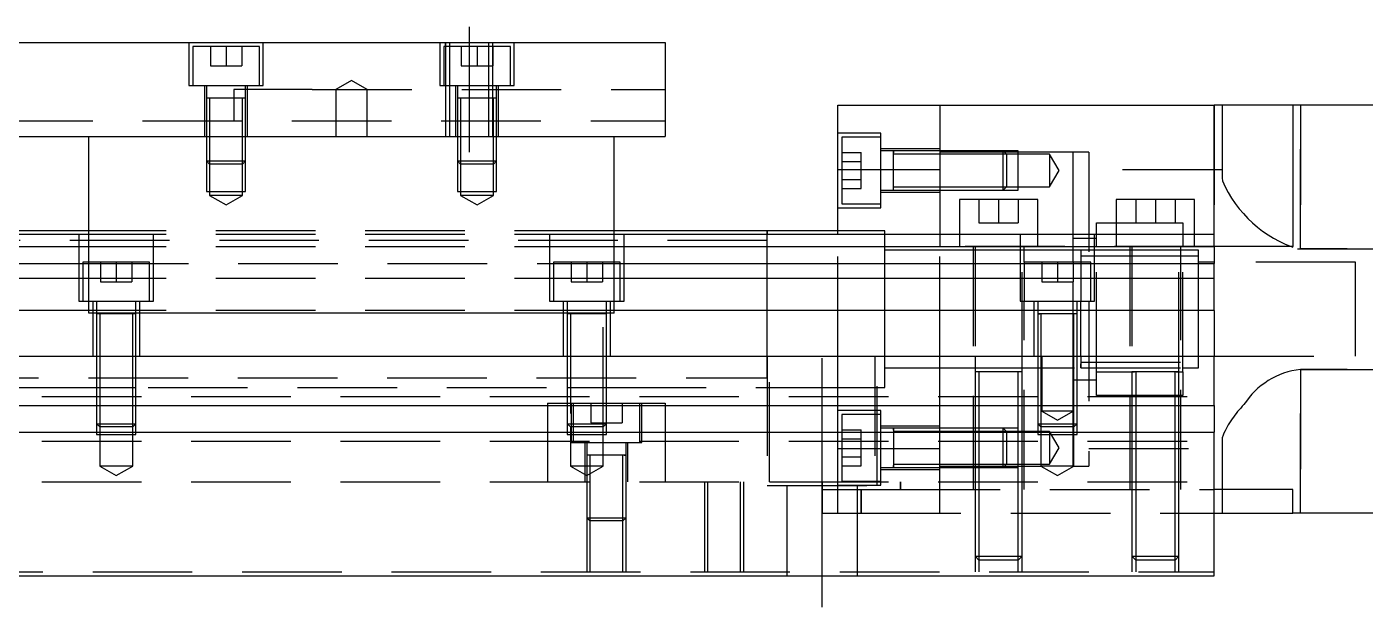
# Model space of a CAD drawing. Extents: x -20 to 570, y -286 to 102.
# Drawn here: x 188.6 to 359.2, y -243 to -169 of the extents above; entities that cross this region are included whole.
import ezdxf

# ---------------------------------------------------------------- set-up
doc = ezdxf.new("R2010")
doc.units = 0
doc.linetypes.add('CENTER', pattern=[50.8, 31.75, -6.35, 6.35, -6.35])
doc.linetypes.add('DASHED', pattern=[19.05, 12.7, -6.35])
doc.layers.get('0').update_dxf_attribs({"linetype": 'CONTINUOUS'})
doc.layers.add('CENTER', color=1, linetype='CENTER')

msp = doc.modelspace()

# ---------------------------------------------------------------- linework, layer by layer
at = {"color": 7, "linetype": 'CONTINUOUS'}
for p, q in [((70, -170.98), (270, -170.98)), ((270, -170.98), (270, -182.98)), ((292, -187.19658), (292, -178.98)), ((292, -178.98), (305, -178.98)), ((305, -178.98), (340, -178.98)), ((305, -178.98), (305, -195.48)), ((340, -195.48), (340, -178.98)), ((350, -178.98), (340, -178.98)), ((350, -178.98), (350, -196.98)), ((386, -178.98), (350, -178.98)), ((70, -182.98), (270, -182.98)), ((196.5, -205.48), (196.5, -182.98)), ((263.5, -205.48), (263.5, -182.98)), ((299.1, -184.802326), (299.1, -184.803182)), ((292, -187.19658), (305, -187.19658)), ((292, -195.48), (292, -187.19658)), ((317.5, -190.98), (307.5, -190.98)), ((307.5, -190.98), (307.5, -195.48)), ((317.5, -195.48), (317.5, -190.98)), ((337.5, -190.98), (327.5, -190.98)), ((327.5, -190.98), (327.5, -195.48)), ((337.5, -195.48), (337.5, -190.98)), ((196.5, -195.48), (143.5, -195.48)), ((196.5, -194.98), (185, -194.98)), ((283, -194.98), (263.5, -194.98)), ((340, -195.48), (263.5, -195.48)), ((283, -194.98), (282.995, -194.98)), ((283, -194.979994), (283, -195.48)), ((283, -194.980502), (283, -194.98)), ((283.005, -194.98), (283, -194.98)), ((292, -194.98), (283, -194.98)), ((283, -195.477168), (283, -194.980502)), ((340, -197.019608), (340, -195.48)), ((196.5, -197.019608), (143.5, -197.019608)), ((340, -197.019608), (263.5, -197.019608)), ((350, -196.98), (340, -196.98)), ((340, -197.019608), (340, -199.140392)), ((143.5, -199.140392), (196.5, -199.140392)), ((263.5, -199.140392), (340, -199.140392)), ((340, -201.050532), (340, -199.140392)), ((196.5, -201.050532), (143.5, -201.050532)), ((340, -201.050532), (263.5, -201.050532)), ((340, -205.161934), (340, -201.050532)), ((196.5, -205.161934), (143.5, -205.161934)), ((263.5, -205.48), (196.5, -205.48)), ((340, -205.161934), (263.5, -205.161934)), ((340, -205.161934), (340, -210.98)), ((0, -210.98), (340, -210.98)), ((340, -217.28), (340, -210.98)), ((335.500006, -212.98), (329.499994, -212.98)), ((330, -212.98), (330, -220.68)), ((335, -220.68), (335, -212.98)), ((0, -217.28), (340, -217.28)), ((340, -217.28), (340, -220.68)), ((0, -220.68), (340, -220.68)), ((299.1, -220.157664), (299.1, -220.55767)), ((299.1, -220.55767), (299.1, -220.68)), ((330, -220.68), (330, -227.97998)), ((335, -227.97998), (335, -220.68)), ((340, -238.98), (340, -220.68)), ((299.1, -222.515624), (299.1, -222.799714)), ((299.1, -224.75767), (299.1, -225.157674)), ((330, -227.98), (330, -236.98)), ((335, -236.98), (335, -227.98)), ((350, -227.98), (340, -227.98)), ((350, -230.98), (350, -227.98)), ((340, -230.98), (350, -230.98)), ((386, -230.98), (350, -230.98)), ((0, -238.98), (340, -238.98))]:
    msp.add_line(p, q, dxfattribs=at)
at = {"color": 3, "linetype": 'DASHED'}
for p, q in [((209.25, -170.98), (209.25, -176.48)), ((218.25, -171.48), (209.75, -171.48)), ((209.75, -171.48), (209.75, -176.48)), ((212, -171.48), (212, -173.98)), ((214, -171.48), (214, -173.98)), ((216, -171.48), (216, -173.98)), ((218.25, -176.48), (218.25, -171.48)), ((218.75, -176.48), (218.75, -170.98)), ((241.25, -170.98), (241.25, -176.48)), ((250.25, -171.48), (241.75, -171.48)), ((241.75, -171.48), (241.75, -176.48)), ((241.999994, -171.48), (241.999994, -170.98)), ((242.000006, -170.98), (242.000006, -182.98)), ((242.5, -170.98), (242.5, -182.98)), ((244, -171.48), (244, -173.98)), ((246, -171.48), (246, -173.98)), ((247.5, -182.98), (247.5, -170.98)), ((247.999994, -182.98), (247.999994, -170.98)), ((248, -171.48), (248, -173.98)), ((250.25, -176.48), (250.25, -171.48)), ((250.75, -176.48), (250.75, -170.98)), ((212, -173.98), (214, -173.98)), ((214, -173.98), (216, -173.98)), ((244, -173.98), (246, -173.98)), ((246, -173.98), (248, -173.98)), ((209.25, -176.48), (218.75, -176.48)), ((211.25, -176.48), (211.25, -182.98)), ((211.5, -176.48), (211.5, -178.08)), ((215, -176.98), (215, -180.98)), ((225, -176.98), (215, -176.98)), ((216.5, -178.08), (216.5, -176.48)), ((216.75, -182.98), (216.75, -176.48)), ((225, -176.98), (270, -176.98)), ((230, -175.8253), (228, -176.98)), ((228, -176.98), (230, -176.98)), ((228, -176.98), (228, -182.98)), ((232, -176.98), (230, -175.8253)), ((230, -176.98), (232, -176.98)), ((232, -182.98), (232, -176.98)), ((241.25, -176.48), (250.75, -176.48)), ((243.25, -176.48), (243.25, -182.98)), ((243.5, -176.48), (243.5, -178.08)), ((248.5, -178.08), (248.5, -176.48)), ((248.75, -182.98), (248.75, -176.48)), ((211.5, -178.075), (211.5, -178.08)), ((216.5, -178.08), (211.5, -178.08)), ((211.5, -178.08), (211.5, -178.085)), ((211.5, -178.08), (211.5, -182.97998)), ((211.9, -178.08), (211.9, -186.48)), ((216.1, -186.48), (216.1, -178.08)), ((216.5, -178.08), (216.5, -178.075)), ((216.5, -178.085), (216.5, -178.08)), ((216.5, -182.97998), (216.5, -178.08)), ((243.5, -178.075), (243.5, -178.08)), ((248.5, -178.08), (243.5, -178.08)), ((243.5, -178.08), (243.5, -182.97998)), ((243.5, -178.08), (243.5, -178.085)), ((243.9, -178.08), (243.9, -186.48)), ((248.1, -186.48), (248.1, -178.08)), ((248.5, -178.08), (248.5, -178.075)), ((248.5, -182.97998), (248.5, -178.08)), ((248.5, -178.085), (248.5, -178.08)), ((340, -178.98), (340, -195.48)), ((341, -178.98), (341, -188.274836)), ((351, -197.294786), (351, -178.98)), ((351, -178.98), (351, -197.294786)), ((70, -180.98), (270, -180.98)), ((297.5, -182.55233), (292, -182.55233)), ((297.5, -187.30233), (297.5, -182.55233)), ((211.5, -182.98), (211.5, -186.08)), ((211.500006, -182.98), (211.500006, -186.080006)), ((216.499994, -186.080006), (216.499994, -182.98)), ((216.5, -186.08), (216.5, -182.98)), ((243.5, -182.98), (243.5, -186.08)), ((243.500006, -182.98), (243.500006, -186.080006)), ((248.499994, -186.080006), (248.499994, -182.98)), ((248.5, -186.08), (248.5, -182.98)), ((292.5, -183.05233), (292.5, -187.30233)), ((297.5, -183.05233), (292.5, -183.05233)), ((292.5, -184.99293), (295, -184.99293)), ((295, -186.14763), (295, -184.99293)), ((305, -184.55233), (297.5, -184.55233)), ((299.105, -184.80233), (297.5, -184.80233)), ((304.99998, -184.80233), (299.095, -184.80233)), ((299.1, -184.80233), (299.1, -185.05978)), ((299.1, -189.80233), (299.1, -184.80233)), ((304.99998, -185.20233), (299.1, -185.20233)), ((313.1, -184.80233), (305, -184.80233)), ((313.100006, -184.802336), (305, -184.802336)), ((313.27767, -184.98), (305, -184.98)), ((313.5, -185.20233), (305, -185.20233)), ((313.1, -187.30233), (313.1, -184.80233)), ((313.5, -185.20233), (313.1, -184.80233)), ((315, -184.802336), (313.10002, -184.802336)), ((322, -184.98), (313.27767, -184.98)), ((313.5, -185.20233), (313.5, -187.30233)), ((315, -185.20233), (313.50002, -185.20233)), ((315, -189.802326), (315, -184.802336)), ((319, -185.20233), (315, -185.20233)), ((319, -185.20233), (319, -187.30233)), ((320.212436, -187.30233), (319, -185.20233)), ((322, -195.48), (322, -184.98)), ((324, -184.98), (322, -184.98)), ((324, -184.98), (324, -224.98)), ((211.5, -186.08), (216.5, -186.08)), ((211.5, -186.08), (211.9, -186.48)), ((211.500006, -186.08002), (211.500006, -189.98)), ((216.1, -186.48), (211.9, -186.48)), ((211.9, -186.48002), (211.9, -189.98)), ((216.1, -186.48), (216.5, -186.08)), ((216.1, -189.98), (216.1, -186.48002)), ((216.499994, -189.98), (216.499994, -186.08002)), ((243.5, -186.08), (248.5, -186.08)), ((243.5, -186.08), (243.9, -186.48)), ((243.500006, -186.08002), (243.500006, -189.98)), ((248.1, -186.48), (243.9, -186.48)), ((243.9, -186.48002), (243.9, -189.98)), ((248.1, -186.48), (248.5, -186.08)), ((248.1, -189.98), (248.1, -186.48002)), ((248.499994, -189.98), (248.499994, -186.08002)), ((292.5, -186.14763), (295, -186.14763)), ((292.5, -187.30233), (292.5, -191.55233)), ((295, -188.457032), (295, -186.14763)), ((297.5, -192.05233), (297.5, -187.30233)), ((313.1, -189.80233), (313.1, -187.30233)), ((313.5, -187.30233), (313.5, -189.40233)), ((319, -187.30233), (319, -189.40233)), ((319, -189.40233), (320.212436, -187.30233)), ((341, -187.23), (324, -187.23)), ((292.5, -188.457032), (295, -188.457032)), ((295, -189.611732), (295, -188.457032)), ((299.1, -189.40233), (304.99998, -189.40233)), ((305, -189.40233), (313.5, -189.40233)), ((313.1, -189.80233), (313.5, -189.40233)), ((313.50002, -189.40233), (315, -189.40233)), ((315, -189.40233), (319, -189.40233)), ((341, -188.274836), (341.035862, -188.603408)), ((211.500006, -189.98), (216.499994, -189.98)), ((211.9, -189.98), (211.9, -190.48)), ((216.1, -190.48), (211.9, -190.48)), ((211.9, -190.48), (214, -191.692436)), ((214, -191.692436), (216.1, -190.48)), ((216.1, -190.48), (216.1, -189.98)), ((243.500006, -189.98), (248.499994, -189.98)), ((243.9, -189.98), (243.9, -190.48)), ((248.1, -190.48), (243.9, -190.48)), ((243.9, -190.48), (246, -191.692436)), ((246, -191.692436), (248.1, -190.48)), ((248.1, -190.48), (248.1, -189.98)), ((292.5, -189.611732), (295, -189.611732)), ((297.5, -189.80233), (299.105, -189.80233)), ((297.5, -190.05233), (305, -190.05233)), ((299.095, -189.80233), (304.99998, -189.80233)), ((305, -189.802326), (313.100006, -189.802326)), ((305, -189.80233), (313.1, -189.80233)), ((310, -190.98), (310, -193.98)), ((312.5, -190.98), (312.5, -193.98)), ((313.10002, -189.802326), (315, -189.802326)), ((315, -190.98), (315, -193.98)), ((330, -190.98), (330, -193.98)), ((332.5, -190.98), (332.5, -193.98)), ((335, -190.98), (335, -193.98)), ((292, -192.05233), (297.5, -192.05233)), ((292.5, -191.55233), (297.5, -191.55233)), ((310, -193.98), (312.5, -193.98)), ((312.5, -193.98), (315, -193.98)), ((325, -193.98), (327.5, -193.98)), ((325, -195.48), (325, -193.98)), ((327.5, -193.98), (330, -193.98)), ((330, -193.98), (332.5, -193.98)), ((332.5, -193.98), (335, -193.98)), ((335, -193.98), (336, -193.98)), ((336, -193.98), (336, -195.48)), ((283, -196.23), (25, -196.23)), ((195.25, -195.48), (195.25, -203.98)), ((263.5, -194.98), (196.5, -194.98)), ((263.5, -195.48), (196.5, -195.48)), ((204.75, -203.98), (204.75, -195.48)), ((255.25, -195.48), (255.25, -203.98)), ((264.75, -203.98), (264.75, -195.48)), ((283, -205.180066), (283, -195.477168)), ((298, -194.98), (292, -194.98)), ((292, -210.98), (292, -195.48)), ((298, -204.98), (298, -194.98)), ((298, -204.98), (298, -194.98)), ((305, -195.48), (305, -196.98)), ((307.5, -195.48), (307.5, -196.98)), ((315.25, -195.48), (315.25, -203.98)), ((317.5, -196.98), (317.5, -195.48)), ((322, -196.98), (322, -195.48)), ((325, -195.98), (322, -195.98)), ((324.75, -203.98), (324.75, -195.48)), ((325, -196.98), (325, -195.48)), ((327.5, -195.48), (327.5, -196.98)), ((336, -195.48), (336, -196.98)), ((337.5, -196.98), (337.5, -195.48)), ((263.5, -197.019608), (196.5, -197.019608)), ((305, -197.48), (298, -197.48)), ((340, -196.98), (305, -196.98)), ((305, -210.98), (305, -196.98)), ((309.5, -197.48), (305, -197.48)), ((309.25, -196.98), (309.25, -227.98)), ((309.5, -196.98), (309.5, -210.98)), ((315.5, -197.48), (309.5, -197.48)), ((315.5, -212.985), (315.5, -196.98)), ((322, -197.48), (315.5, -197.48)), ((315.75, -198.98), (315.75, -196.98)), ((322, -198.98), (322, -196.98)), ((323, -197.48), (322, -197.48)), ((323, -197.48), (322.995, -197.48)), ((323, -197.48), (323, -198.029038)), ((325, -197.48), (323, -197.48)), ((323.005, -197.48), (323, -197.48)), ((325, -212.98), (325, -196.98)), ((329.5, -197.48), (325, -197.48)), ((329.25, -196.98), (329.25, -227.98)), ((329.5, -196.98), (329.5, -212.985)), ((335.5, -197.48), (329.5, -197.48)), ((335.5, -212.985), (335.5, -196.98)), ((336, -197.48), (335.5, -197.48)), ((335.75, -227.98), (335.75, -196.98)), ((336, -212.98), (336, -196.98)), ((338, -197.48), (336, -197.48)), ((338, -204.98), (338, -197.48)), ((350.61503, -197.279374), (351, -197.294786)), ((376, -197.294786), (351, -197.294786)), ((351, -197.294786), (376, -197.294786)), ((204.25, -198.98), (195.75, -198.98)), ((195.75, -198.98), (195.75, -203.98)), ((196.5, -199.140392), (263.5, -199.140392)), ((198, -198.98), (198, -201.48)), ((200, -198.98), (200, -201.48)), ((202, -198.98), (202, -201.48)), ((204.25, -203.98), (204.25, -198.98)), ((264.25, -198.98), (255.75, -198.98)), ((255.75, -198.98), (255.75, -203.98)), ((258, -198.98), (258, -201.48)), ((260, -198.98), (260, -201.48)), ((262, -198.98), (262, -201.48)), ((264.25, -203.98), (264.25, -198.98)), ((324.25, -198.98), (315.75, -198.98)), ((315.75, -198.98), (315.75, -203.98)), ((318, -198.98), (318, -201.48)), ((320, -198.98), (320, -201.48)), ((322, -198.98), (322, -201.48)), ((323, -198.029038), (323, -198.97884)), ((325, -198.23), (323, -198.23)), ((323, -198.97884), (323, -203.879728)), ((324.25, -203.98), (324.25, -198.98)), ((329.5, -198.23), (325, -198.23)), ((335.5, -198.23), (329.5, -198.23)), ((336, -198.23), (335.5, -198.23)), ((338, -198.23), (336, -198.23)), ((340, -198.98), (338, -198.98)), ((358, -198.98), (340, -198.98)), ((358, -204.98), (358, -198.98)), ((263.5, -201.050532), (196.5, -201.050532)), ((198, -201.48), (200, -201.48)), ((200, -201.48), (202, -201.48)), ((258, -201.48), (260, -201.48)), ((260, -201.48), (262, -201.48)), ((318, -201.48), (320, -201.48)), ((320, -201.48), (322, -201.48)), ((322, -204.98), (322, -201.48)), ((195.25, -203.98), (204.75, -203.98)), ((197, -203.98), (197, -210.98)), ((197.5, -203.98), (197.5, -205.58)), ((202.5, -205.58), (202.5, -203.98)), ((203, -210.98), (203, -203.98)), ((255.25, -203.98), (264.75, -203.98)), ((257, -203.98), (257, -210.98)), ((257.5, -203.98), (257.5, -205.58)), ((262.5, -205.58), (262.5, -203.98)), ((263, -210.98), (263, -203.98)), ((315.25, -203.98), (324.75, -203.98)), ((315.75, -227.98), (315.75, -203.98)), ((317, -203.98), (317, -210.98)), ((317.5, -203.98), (317.5, -205.58)), ((322.5, -205.58), (322.5, -203.98)), ((323, -210.98), (323, -203.98)), ((263.5, -205.161934), (196.5, -205.161934)), ((197.5, -205.575), (197.5, -205.58)), ((202.5, -205.58), (197.5, -205.58)), ((197.5, -205.58), (197.5, -205.585)), ((197.5, -205.58), (197.5, -210.97998)), ((197.9, -205.58), (197.9, -210.97998)), ((202.1, -210.97998), (202.1, -205.58)), ((202.5, -205.58), (202.5, -205.575)), ((202.5, -205.585), (202.5, -205.58)), ((202.5, -210.97998), (202.5, -205.58)), ((257.5, -205.575), (257.5, -205.58)), ((262.5, -205.58), (257.5, -205.58)), ((257.5, -205.58), (257.5, -205.585)), ((257.5, -205.58), (257.5, -210.97998)), ((257.9, -205.58), (257.9, -219.98)), ((262.1, -219.98), (262.1, -205.58)), ((262.5, -205.58), (262.5, -205.575)), ((262.5, -205.585), (262.5, -205.58)), ((262.5, -210.97998), (262.5, -205.58)), ((283, -213.73), (283, -205.180066)), ((298, -214.98), (298, -204.98)), ((298, -214.98), (298, -204.98)), ((317.5, -205.575), (317.5, -205.58)), ((317.5, -205.58), (317.757448, -205.58)), ((322.5, -205.58), (317.5, -205.58)), ((317.5, -205.58), (317.5, -205.585)), ((317.5, -205.58), (317.5, -210.97998)), ((317.9, -205.58), (317.9, -210.97998)), ((322, -210.98), (322, -204.98)), ((322.1, -210.97998), (322.1, -205.58)), ((322.5, -205.58), (322.5, -205.575)), ((322.5, -205.585), (322.5, -205.58)), ((322.5, -210.97998), (322.5, -205.58)), ((338, -212.48), (338, -204.98)), ((358, -210.98), (358, -204.98)), ((197.5, -210.98), (197.5, -217.28)), ((197.500006, -210.98), (197.500006, -217.28)), ((197.9, -210.98), (197.9, -217.28)), ((202.1, -217.28), (202.1, -210.98)), ((202.499994, -217.28), (202.499994, -210.98)), ((202.5, -217.28), (202.5, -210.98)), ((257.5, -210.98), (257.5, -217.28)), ((257.500006, -210.98), (257.500006, -217.28)), ((262.499994, -217.28), (262.499994, -210.98)), ((262.5, -217.28), (262.5, -210.98)), ((283, -210.98), (283, -227.48)), ((283.291796, -226.98), (283.291796, -210.98)), ((292, -217.28), (292, -210.98)), ((296.708204, -210.98), (296.708204, -226.98)), ((297, -227.48), (297, -210.98)), ((305, -217.28), (305, -210.98)), ((309.5, -210.98), (309.5, -212.98)), ((317.5, -210.98), (317.5, -217.28)), ((317.500006, -210.98), (317.500006, -217.28)), ((317.9, -210.98), (317.9, -217.28)), ((318, -210.98), (318, -217.98)), ((322, -217.98), (322, -210.98)), ((322.1, -217.28), (322.1, -210.98)), ((322.499994, -217.28), (322.499994, -210.98)), ((322.5, -217.28), (322.5, -210.98)), ((323, -211.081716), (323, -211.931128)), ((340, -210.98), (358, -210.98)), ((298, -212.48), (305, -212.48)), ((305, -212.48), (309.5, -212.48)), ((309.5, -212.48), (323.005, -212.48)), ((309.5, -212.975), (309.5, -212.98)), ((315.5, -212.98), (309.5, -212.98)), ((309.5, -212.98), (309.5, -212.985)), ((309.5, -212.98), (309.5, -217.28)), ((310, -212.98), (310, -217.28)), ((315, -220.68), (315, -212.98)), ((315.5, -220.68), (315.5, -212.975)), ((322.995, -212.48), (336, -212.48)), ((323, -211.73), (338, -211.73)), ((323, -212.479332), (323, -211.930962)), ((323, -211.931128), (323, -212.48)), ((323, -212.48), (323, -212.479332)), ((323.005, -212.48), (336, -212.48)), ((325, -212.98), (329.39999, -212.98)), ((325, -215.98), (325, -212.98)), ((329.39999, -212.98), (329.499994, -212.98)), ((329.5, -212.975), (329.5, -220.68)), ((329.5, -212.98), (329.84965, -212.98)), ((329.849602, -212.98), (329.5, -212.98)), ((335.15035, -212.98), (329.849602, -212.98)), ((335.150204, -212.98), (335.5, -212.98)), ((335.5, -212.98), (335.15035, -212.98)), ((335.5, -220.68), (335.5, -212.975)), ((335.500006, -212.98), (335.60001, -212.98)), ((335.60001, -212.98), (336, -212.98)), ((336, -212.48), (338, -212.48)), ((336, -212.98), (336, -215.98)), ((351, -212.665214), (376, -212.665214)), ((376, -212.665214), (351, -212.665214)), ((351, -230.98), (351, -212.665214)), ((351, -212.665214), (351, -230.98)), ((25, -213.73), (283, -213.73)), ((185, -214.98), (257.5, -214.98)), ((197.5, -214.98), (197.9, -214.98)), ((197.9, -214.98), (202.1, -214.98)), ((202.1, -214.98), (202.5, -214.98)), ((257.5, -214.98), (257.9, -214.98)), ((257.9, -214.98), (262.1, -214.98)), ((262.1, -214.98), (262.5, -214.98)), ((262.5, -214.98), (283.005, -214.98)), ((282.995, -214.98), (283.291796, -214.98)), ((283.291796, -214.98), (292, -214.98)), ((292, -214.98), (298, -214.98)), ((322, -213.98), (325, -213.98)), ((0, -216.13), (340, -216.13)), ((336, -215.98), (325, -215.98)), ((197.5, -217.28), (197.5, -219.58)), ((197.500006, -217.28), (197.500006, -219.580006)), ((197.9, -217.28), (197.9, -219.98)), ((202.1, -219.98), (202.1, -217.28)), ((202.499994, -219.580006), (202.499994, -217.28)), ((202.5, -219.58), (202.5, -217.28)), ((255, -216.98), (255, -217.28)), ((255, -216.98), (257.5, -216.98)), ((255, -217.28), (255, -220.68)), ((257.5, -216.98), (257.9, -216.98)), ((257.5, -217.28), (257.5, -219.58)), ((257.500006, -217.28), (257.500006, -219.580006)), ((257.9, -216.98), (262.1, -216.98)), ((258, -216.98), (258, -221.98)), ((258.25, -216.98), (258.25, -217.28)), ((258.25, -217.28), (258.25, -219.98)), ((260.5, -216.98), (260.5, -219.48)), ((262.1, -216.98), (262.5, -216.98)), ((262.499994, -219.580006), (262.499994, -217.28)), ((262.5, -216.98), (270, -216.98)), ((262.5, -219.58), (262.5, -217.28)), ((264.5, -216.98), (264.5, -219.48)), ((266.75, -217.28), (266.75, -216.98)), ((266.75, -220.68), (266.75, -217.28)), ((267, -221.98), (267, -216.98)), ((270, -216.98), (270, -217.28)), ((270, -217.28), (270, -220.68)), ((292, -220.68), (292, -217.28)), ((297.5, -217.90767), (292, -217.90767)), ((292.5, -218.40767), (292.5, -220.68)), ((297.5, -218.40767), (292.5, -218.40767)), ((297.5, -222.65767), (297.5, -217.90767)), ((305, -220.68), (305, -217.28)), ((309.5, -217.28), (309.5, -220.68)), ((310, -217.28), (310, -220.68)), ((317.5, -217.28), (317.5, -219.58)), ((317.500006, -217.28), (317.500006, -219.580006)), ((317.9, -217.28), (317.9, -219.98)), ((322, -217.98), (318, -217.98)), ((318, -217.98), (320, -219.1347)), ((320, -219.1347), (322, -217.98)), ((322, -219.98), (322, -217.98)), ((322.1, -219.98), (322.1, -217.28)), ((322.499994, -219.580006), (322.499994, -217.28)), ((322.5, -219.58), (322.5, -217.28)), ((197.5, -219.58), (202.5, -219.58)), ((197.5, -219.58), (197.9, -219.98)), ((197.500006, -219.58002), (197.500006, -220.68)), ((202.1, -219.98), (197.9, -219.98)), ((197.9, -219.98002), (197.9, -220.98)), ((202.1, -219.98), (202.5, -219.58)), ((202.1, -220.98), (202.1, -219.98002)), ((202.499994, -220.68), (202.499994, -219.58002)), ((257.5, -219.58), (262.5, -219.58)), ((257.5, -219.58), (257.9, -219.98)), ((257.500006, -219.58002), (257.500006, -220.68)), ((262.1, -219.98), (257.9, -219.98)), ((257.9, -219.98002), (257.9, -220.98)), ((258.25, -219.98), (258.25, -220.68)), ((260.5, -219.48), (262.5, -219.48)), ((262.1, -219.98), (262.5, -219.58)), ((262.1, -220.98), (262.1, -219.98002)), ((262.499994, -220.68), (262.499994, -219.58002)), ((262.5, -219.48), (264.5, -219.48)), ((305, -219.90767), (297.5, -219.90767)), ((317.5, -219.58), (322.5, -219.58)), ((317.5, -219.58), (317.9, -219.98)), ((317.500006, -219.58002), (317.500006, -220.68)), ((322.1, -219.98), (317.9, -219.98)), ((317.9, -219.98002), (317.9, -220.98)), ((322, -220.68), (322, -219.98)), ((322.1, -219.98), (322.5, -219.58)), ((322.1, -220.98), (322.1, -219.98002)), ((322.499994, -220.68), (322.499994, -219.58002)), ((0, -221.83), (340, -221.83)), ((197.500006, -220.68), (197.500006, -220.98)), ((197.500006, -220.98), (202.499994, -220.98)), ((197.9, -220.98), (197.9, -224.98)), ((202.1, -224.98), (202.1, -220.98)), ((202.499994, -220.98), (202.499994, -220.68)), ((255, -220.68), (255, -226.98)), ((257.500006, -220.68), (257.500006, -220.98)), ((257.500006, -220.98), (262.499994, -220.98)), ((257.9, -220.98), (257.9, -224.98)), ((258.25, -220.68), (258.25, -220.98)), ((258.25, -220.98), (258.25, -221.98)), ((262.1, -224.98), (262.1, -220.98)), ((262.499994, -220.98), (262.499994, -220.68)), ((266.75, -221.98), (266.75, -220.68)), ((270, -220.68), (270, -226.98)), ((292, -222.76342), (292, -220.68)), ((292.5, -220.348268), (295, -220.348268)), ((292.5, -220.68), (292.5, -222.65767)), ((292.5, -221.502968), (295, -221.502968)), ((295, -221.502968), (295, -220.348268)), ((295, -223.81237), (295, -221.502968)), ((299.105, -220.15767), (297.5, -220.15767)), ((304.99998, -220.15767), (299.095, -220.15767)), ((299.1, -220.15767), (299.1, -220.415118)), ((299.1, -220.415136), (299.1, -220.15767)), ((299.1, -220.415118), (299.1, -220.679906)), ((304.99998, -220.55767), (299.1, -220.55767)), ((299.1, -220.679906), (299.1, -222.65767)), ((309.5, -220.15767), (305, -220.15767)), ((309.5, -220.157674), (305, -220.157674)), ((309.5, -220.55767), (305, -220.55767)), ((305, -227.98), (305, -220.68)), ((310, -220.15767), (309.5, -220.15767)), ((310, -220.157674), (309.5, -220.157674)), ((310, -220.55767), (309.5, -220.55767)), ((309.5, -220.68), (309.5, -227.97998)), ((313.1, -220.15767), (310, -220.15767)), ((313.100006, -220.157674), (310, -220.157674)), ((313.5, -220.55767), (310, -220.55767)), ((310, -220.68), (310, -227.97998)), ((313.1, -220.68), (313.1, -220.15767)), ((313.5, -220.55767), (313.1, -220.15767)), ((313.1, -222.65767), (313.1, -220.68)), ((315, -220.157674), (313.10002, -220.157674)), ((313.5, -220.55767), (313.5, -220.68)), ((313.5, -220.68), (313.5, -222.65767)), ((315, -220.55767), (313.50002, -220.55767)), ((319, -220.55767), (315, -220.55767)), ((315, -227.97998), (315, -220.68)), ((315.5, -227.97998), (315.5, -220.68)), ((317.500006, -220.68), (317.500006, -220.98)), ((317.500006, -220.98), (322.499994, -220.98)), ((317.9, -220.98), (317.9, -224.98)), ((319, -220.55767), (319, -222.65767)), ((320.212436, -222.65767), (319, -220.55767)), ((322, -220.98), (322, -220.68)), ((322, -224.98), (322, -220.98)), ((322.1, -224.98), (322.1, -220.98)), ((322.499994, -220.98), (322.499994, -220.68)), ((329.5, -220.68), (329.5, -227.97998)), ((335.5, -227.97998), (335.5, -220.68)), ((341.02814, -221.396646), (341, -221.685164)), ((341, -221.685164), (341, -230.98)), ((341.119076, -221.049652), (341.02814, -221.396646)), ((258, -221.98), (267, -221.98)), ((259.75, -221.98), (259.75, -226.98)), ((260, -221.98), (260, -223.58)), ((265, -223.58), (265, -221.98)), ((265.25, -226.98), (265.25, -221.98)), ((292, -222.76342), (296.708204, -222.76342)), ((292, -226.98), (292, -222.76342)), ((292.5, -222.65767), (292.5, -226.90767)), ((296.708204, -222.76342), (305, -222.76342)), ((297.5, -227.40767), (297.5, -222.65767)), ((299.1, -222.65767), (299.1, -224.900272)), ((313.1, -225.15767), (313.1, -222.65767)), ((313.5, -222.65767), (313.5, -224.75767)), ((319, -222.65767), (319, -224.75767)), ((319, -224.75767), (320.212436, -222.65767)), ((324, -222.73), (341, -222.73)), ((202.1, -224.98), (197.9, -224.98)), ((197.9, -224.98), (200, -226.192436)), ((200, -226.192436), (202.1, -224.98)), ((262.1, -224.98), (257.9, -224.98)), ((257.9, -224.98), (260, -226.192436)), ((260, -223.575), (260, -223.58)), ((265, -223.58), (260, -223.58)), ((260, -223.58), (260, -223.585)), ((260, -223.58), (260, -226.97998)), ((260, -226.192436), (262.1, -224.98)), ((260.4, -223.58), (260.4, -231.98)), ((264.6, -231.98), (264.6, -223.58)), ((264.742602, -223.58), (265, -223.58)), ((265, -223.58), (265, -223.575)), ((265, -223.585), (265, -223.58)), ((265, -226.97998), (265, -223.58)), ((292.5, -223.81237), (295, -223.81237)), ((292.5, -224.96707), (295, -224.96707)), ((295, -224.96707), (295, -223.81237)), ((297.5, -225.15767), (299.105, -225.15767)), ((299.095, -225.15767), (304.99998, -225.15767)), ((299.1, -224.75767), (304.99998, -224.75767)), ((299.1, -225.15767), (299.1, -224.90022)), ((299.1, -225.15767), (299.1, -224.90022)), ((299.1, -224.900272), (299.1, -225.15767)), ((299.1, -224.900272), (299.1, -225.15767)), ((305, -224.75767), (309.5, -224.75767)), ((305, -224.98), (309.5, -224.98)), ((305, -225.157664), (309.5, -225.157664)), ((305, -225.15767), (309.5, -225.15767)), ((309.5, -224.75767), (310, -224.75767)), ((309.5, -224.98), (310, -224.98)), ((309.5, -225.157664), (310, -225.157664)), ((309.5, -225.15767), (310, -225.15767)), ((310, -224.75767), (313.5, -224.75767)), ((310, -224.98), (313.27767, -224.98)), ((310, -225.157664), (313.100006, -225.157664)), ((310, -225.15767), (313.1, -225.15767)), ((313.1, -225.15767), (313.5, -224.75767)), ((313.10002, -225.157664), (315, -225.157664)), ((313.27767, -224.98), (315, -224.98)), ((313.50002, -224.75767), (315, -224.75767)), ((315, -224.75767), (319, -224.75767)), ((315, -224.98), (315.5, -224.98)), ((315.5, -224.98), (317.9, -224.98)), ((322.1, -224.98), (317.9, -224.98)), ((317.9, -224.98), (320, -226.192436)), ((320, -226.192436), (322.1, -224.98)), ((322.1, -224.98), (324, -224.98)), ((292.5, -226.90767), (297.5, -226.90767)), ((297.5, -225.40767), (305, -225.40767)), ((0, -226.98), (340, -226.98)), ((260, -226.98), (260, -231.58)), ((260.000006, -226.98), (260.000006, -231.580006)), ((264.999994, -231.580006), (264.999994, -226.98)), ((265, -231.58), (265, -226.98)), ((275.000006, -226.98), (275.000006, -238.48)), ((275.4, -226.98), (275.4, -238.48)), ((279.6, -238.48), (279.6, -226.98)), ((279.999994, -238.48), (279.999994, -226.98)), ((283, -227.48), (297, -227.48)), ((283.291796, -226.98), (296.708204, -226.98)), ((285.5, -227.48), (285.5, -238.98)), ((290, -226.98), (290, -227.98)), ((290, -227.98), (300, -227.98)), ((290, -227.98), (290, -230.98)), ((292, -230.98), (292, -226.98)), ((292, -227.40767), (297.5, -227.40767)), ((294.5, -238.98), (294.5, -227.48)), ((295, -230.98), (295, -227.98)), ((295, -227.98), (295, -230.98)), ((300, -227.98), (300, -226.98)), ((300, -226.98), (300, -227.98)), ((300, -227.98), (340, -227.98)), ((305, -230.98), (305, -227.98)), ((309.5, -227.98), (309.5, -236.48)), ((309.500006, -227.98), (309.500006, -236.480006)), ((310, -227.98), (310, -236.98)), ((315, -236.98), (315, -227.98)), ((315.499994, -236.480006), (315.499994, -227.98)), ((315.5, -236.48), (315.5, -227.98)), ((329.5, -227.98), (329.5, -236.48)), ((329.500006, -227.98), (329.500006, -236.480006)), ((335.499994, -236.480006), (335.499994, -227.98)), ((335.5, -236.48), (335.5, -227.98)), ((260, -231.58), (265, -231.58)), ((260, -231.58), (260.4, -231.98)), ((260.000006, -231.58002), (260.000006, -238.48)), ((264.6, -231.98), (260.4, -231.98)), ((260.4, -231.98002), (260.4, -238.48)), ((264.6, -231.98), (265, -231.58)), ((264.6, -238.48), (264.6, -231.98002)), ((264.999994, -238.48), (264.999994, -231.58002)), ((290, -230.98), (295, -230.98)), ((295, -230.98), (340, -230.98)), ((309.5, -236.48), (315.5, -236.48)), ((309.5, -236.48), (310, -236.98)), ((309.500006, -236.48002), (309.500006, -238.48)), ((315, -236.98), (310, -236.98)), ((310, -236.98002), (310, -238.48)), ((315, -236.98), (315.5, -236.48)), ((315, -238.48), (315, -236.98002)), ((315.499994, -238.48), (315.499994, -236.48002)), ((329.5, -236.48), (335.5, -236.48)), ((329.5, -236.48), (330, -236.98)), ((329.500006, -236.48002), (329.500006, -238.48)), ((335, -236.98), (330, -236.98)), ((330, -236.98002), (330, -238.48)), ((335, -236.98), (335.5, -236.48)), ((335, -238.48), (335, -236.98002)), ((335.499994, -238.48), (335.499994, -236.48002)), ((6.499992, -238.48), (340, -238.48))]:
    msp.add_line(p, q, dxfattribs=at)
for centre, radius, start, end in [((355.412749, -182.356012), 15.675613, 203.48708594, 252.17789553), ((352.109519, -222.503125), 9.900279, 96.43462492, 147.2861536), ((352.817154, -226.179256), 12.773326, 135.03444464, 156.32256147)]:
    msp.add_arc(centre, radius, start, end, dxfattribs=at)
at = {"layer": 'CENTER', "color": 1, "linetype": 'CENTER'}
for p, q in [((245, -168.98), (245, -184.98)), ((290, -242.98), (290, -208.98))]:
    msp.add_line(p, q, dxfattribs=at)

doc.saveas('drawing.dxf')
